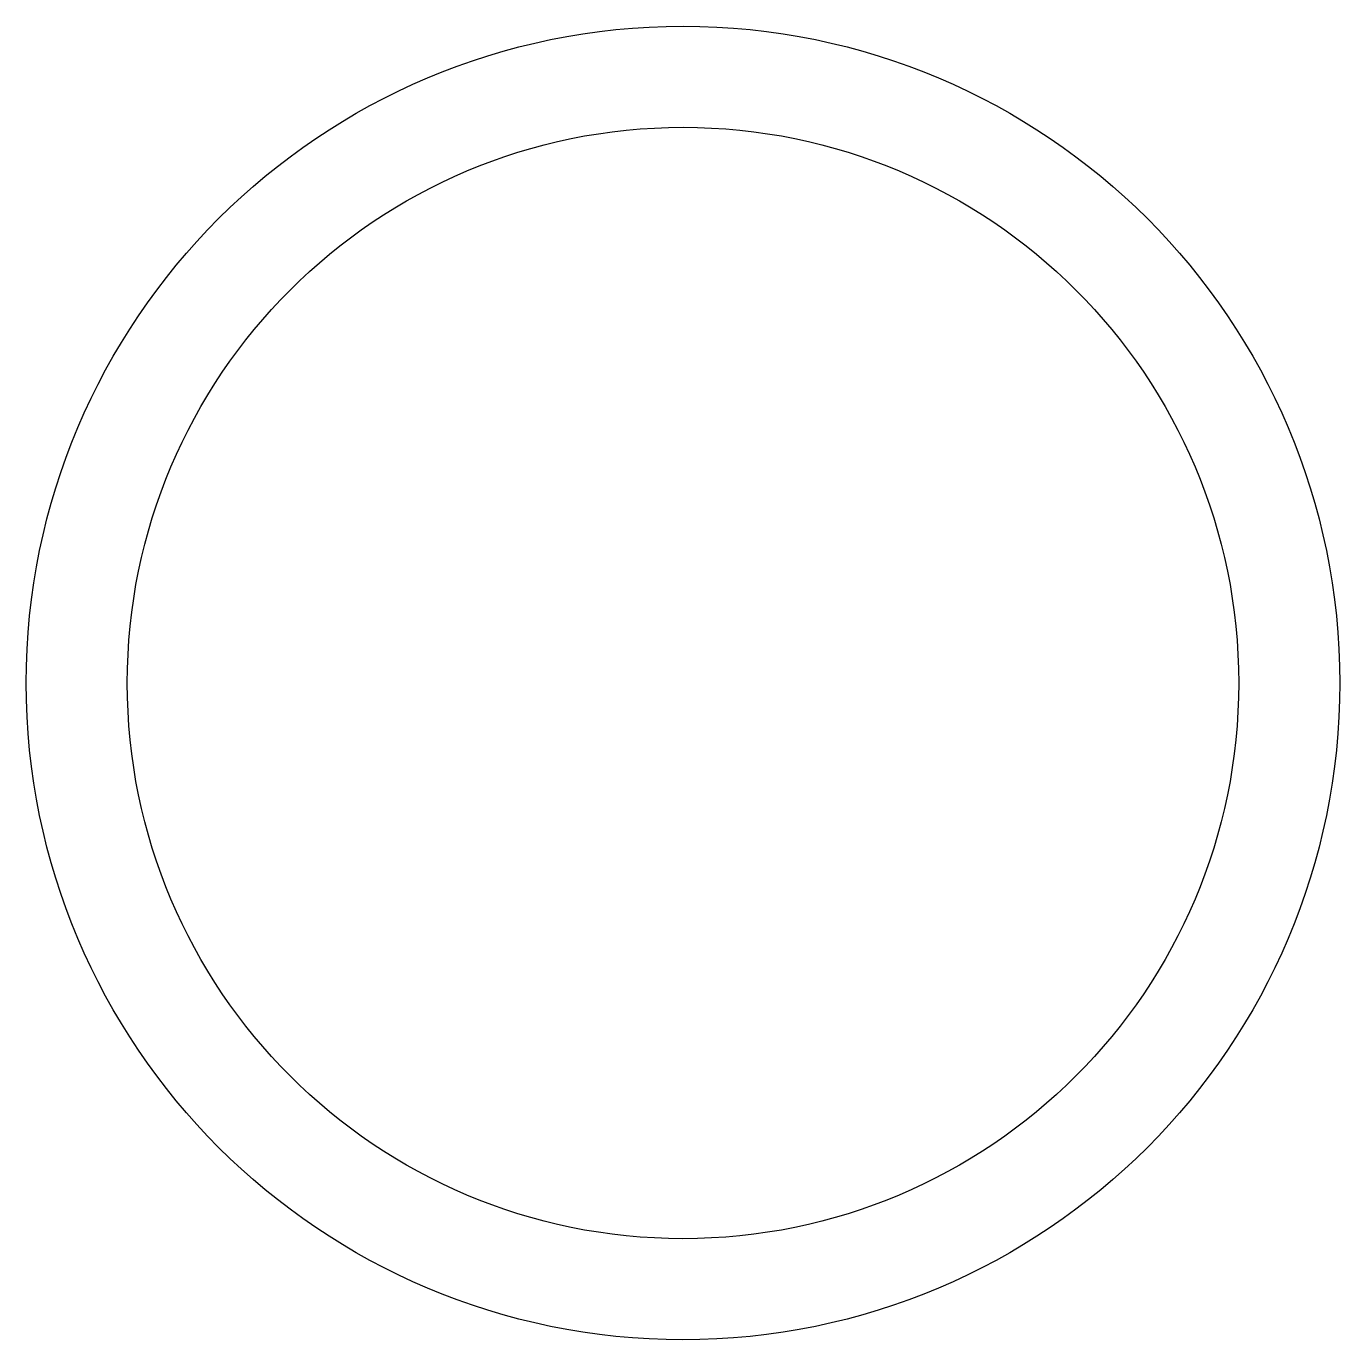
# Model space of a CAD drawing. Header units: millimetres. Extents: x -130 to 130, y -130 to 130.
import ezdxf

# ---------------------------------------------------------------- set-up
doc = ezdxf.new("R2010")
doc.units = ezdxf.units.MM
doc.layers.add('white_outer_ring_outline', color=7, linetype='Continuous')

msp = doc.modelspace()

# ---------------------------------------------------------------- linework, layer by layer
at = {"layer": 'white_outer_ring_outline'}
for radius in [130, 110]:
    msp.add_circle((0, 0), radius, dxfattribs=at)

doc.saveas('drawing.dxf')
